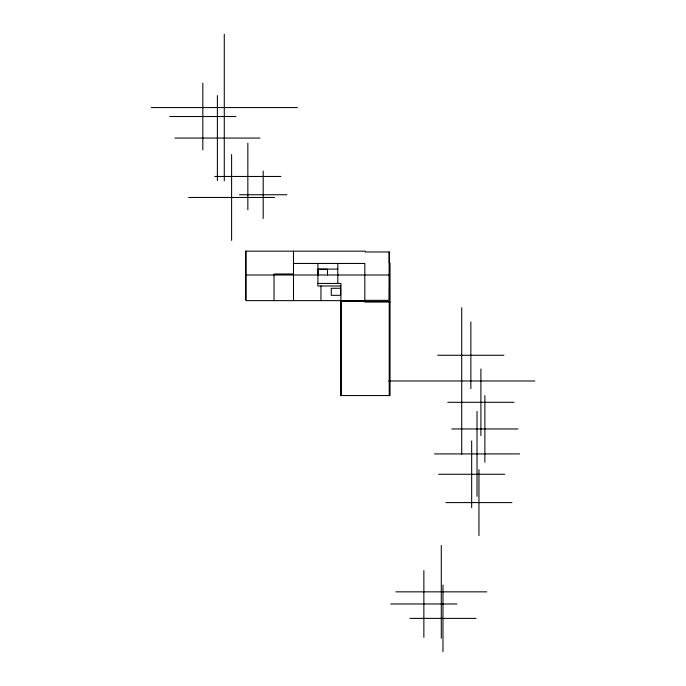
<?xml version="1.0" encoding="UTF-8"?>
<svg xmlns="http://www.w3.org/2000/svg" width="686" height="686" viewBox="0 0 686 686"><rect width="100%" height="100%" fill="white"/><g stroke="black" fill="none" stroke-linecap="round" stroke-linejoin="round"><path stroke-width="1.03" d="M245.639 299.833L245.639 251.162L365.295 251.162L365.295 251.968L389.228 251.968L388.953 300.348L364.815 300.348M151.177 107.573L297.381 107.573M169.734 116.526L235.924 116.526M174.87 138.066L259.9 138.066M214.744 176.465L280.934 176.465M239.431 194.747L286.945 194.747M188.59 197.457L274.64 197.457M293.497 263.458L364.815 263.458L364.815 300.64L246.034 300.64L246.034 251.162M317.91 269.101L337.812 269.101M293.497 273.988L274.031 273.988L274.031 300.64M246.034 274.992L389.091 274.992M317.91 283.429L340.882 283.429L340.882 300.64M340.882 285.985L317.91 285.985L317.91 263.458M390.034 302.063L364.815 302.063L364.815 300.948L340.556 300.948L340.556 395.556L390.034 395.556L390.034 262.978L389.228 262.978L389.228 251.968M437.762 355.254L503.953 355.254M388.619 380.979L534.823 380.979M447.804 402.288L513.994 402.288M451.774 428.956L517.964 428.956M434.504 453.909L519.534 453.909M438.568 474.258L504.759 474.258M445.96 502.598L511.936 502.598M395.848 591.847L486.717 591.847M390.763 603.972L456.953 603.972M409.876 618.378L476.067 618.378M484.873 395.633L484.873 462.278M480.903 368.965L480.903 435.61M478.948 469.61L478.948 535.586M477.019 411.42L477.019 496.407M471.668 440.927L471.668 507.58M470.853 321.931L470.853 388.585M461.721 307.705L461.721 454.252M442.976 585.047L442.976 651.7M441.287 545.473L441.287 638.212M423.862 570.649L423.862 637.294M389.228 395.556L389.228 301.446L341.362 301.446L341.362 395.556M337.812 263.458L337.812 283.429M327.522 274.966L327.522 269.272L318.175 269.272L318.175 274.966M320.971 285.985L320.971 300.64M293.497 251.162L293.497 300.64M263.192 170.986L263.192 218.5M247.843 143.134L247.843 209.787M231.611 154.496L231.611 240.426M224.279 34.3L224.279 180.847M217.385 95.577L217.385 180.564M202.824 83.195L202.824 149.848M340.616 288.274L331.269 288.274L331.269 295.314L340.616 295.314L340.616 288.274"/></g></svg>
